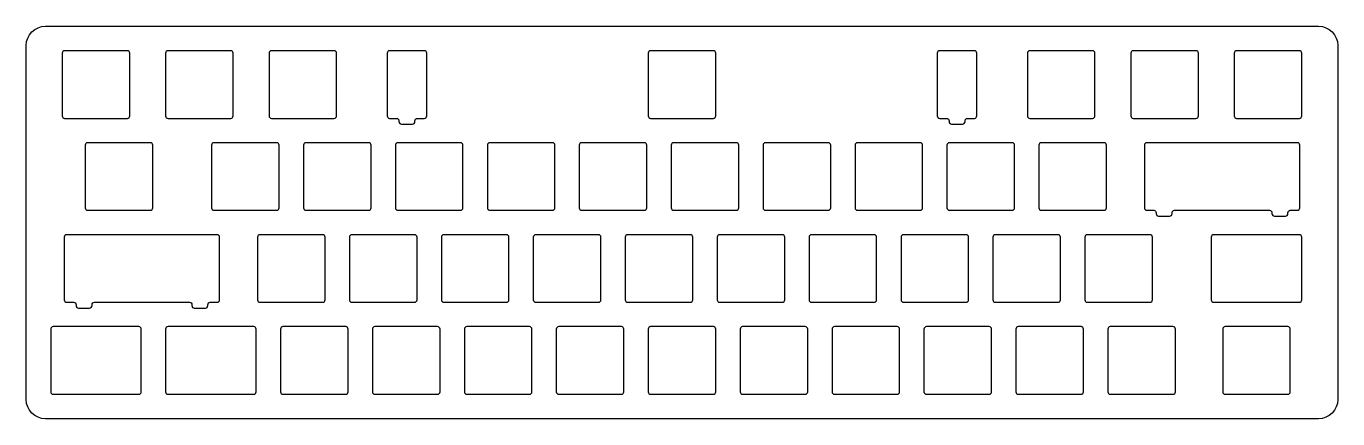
# Model space of a CAD drawing. Header units: millimetres. Extents: x -269 to 3, y -3 to 79.
import ezdxf

# ---------------------------------------------------------------- set-up
doc = ezdxf.new("R2010")
doc.units = ezdxf.units.MM
doc.layers.get('0').update_dxf_attribs({"linetype": 'CONTINUOUS'})

msp = doc.modelspace()

# ---------------------------------------------------------------- linework, layer by layer
for points in [[(2.55, 74.75), (2.55, 1.45, -0.414213562), (-1.45, -2.55), (-265.25, -2.55, -0.414213562), (-269.25, 1.45), (-269.25, 74.75, -0.414213562), (-265.25, 78.75), (-1.45, 78.75, -0.414213562)], [(-261.79375, 73.175), (-261.79375, 60.175, 0.414213562), (-261.29375, 59.675), (-248.29375, 59.675, 0.414213562), (-247.79375, 60.175), (-247.79375, 73.175, 0.414213562), (-248.29375, 73.675), (-261.29375, 73.675, 0.414213562)], [(-240.3625, 73.175), (-240.3625, 60.175, 0.414213562), (-239.8625, 59.675), (-226.8625, 59.675, 0.414213562), (-226.3625, 60.175), (-226.3625, 73.175, 0.414213562), (-226.8625, 73.675), (-239.8625, 73.675, 0.414213562)], [(-218.93125, 73.175), (-218.93125, 60.175, 0.414213562), (-218.43125, 59.675), (-205.43125, 59.675, 0.414213562), (-204.93125, 60.175), (-204.93125, 73.175, 0.414213562), (-205.43125, 73.675), (-218.43125, 73.675, 0.414213562)], [(-188.7, 59.175, -0.414213562), (-188.2, 59.675), (-186.75, 59.675, 0.414213562), (-186.25, 60.175), (-186.25, 73.175, 0.414213562), (-186.75, 73.675), (-193.95, 73.675, 0.414213562), (-194.45, 73.175), (-194.45, 60.175, 0.414213562), (-193.95, 59.675), (-192.5, 59.675, -0.414213562), (-192, 59.175), (-192, 58.975, 0.414213562), (-191.5, 58.475), (-189.2, 58.475, 0.414213562), (-188.7, 58.975)], [(-140.35, 73.175), (-140.35, 60.175, 0.414213562), (-139.85, 59.675), (-126.85, 59.675, 0.414213562), (-126.35, 60.175), (-126.35, 73.175, 0.414213562), (-126.85, 73.675), (-139.85, 73.675, 0.414213562)], [(-78.5, 59.675, -0.414213562), (-78, 59.175), (-78, 58.975, 0.414213562), (-77.5, 58.475), (-75.2, 58.475, 0.414213562), (-74.7, 58.975), (-74.7, 59.175, -0.414213562), (-74.2, 59.675), (-72.75, 59.675, 0.414213562), (-72.25, 60.175), (-72.25, 73.175, 0.414213562), (-72.75, 73.675), (-79.95, 73.675, 0.414213562), (-80.45, 73.175), (-80.45, 60.175, 0.414213562), (-79.95, 59.675)], [(-61.76875, 73.175), (-61.76875, 60.175, 0.414213562), (-61.26875, 59.675), (-48.26875, 59.675, 0.414213562), (-47.76875, 60.175), (-47.76875, 73.175, 0.414213562), (-48.26875, 73.675), (-61.26875, 73.675, 0.414213562)], [(-40.3375, 73.175), (-40.3375, 60.175, 0.414213562), (-39.8375, 59.675), (-26.8375, 59.675, 0.414213562), (-26.3375, 60.175), (-26.3375, 73.175, 0.414213562), (-26.8375, 73.675), (-39.8375, 73.675, 0.414213562)], [(-18.90625, 73.175), (-18.90625, 60.175, 0.414213562), (-18.40625, 59.675), (-5.40625, 59.675, 0.414213562), (-4.90625, 60.175), (-4.90625, 73.175, 0.414213562), (-5.40625, 73.675), (-18.40625, 73.675, 0.414213562)], [(-256.53125, 40.625), (-243.53125, 40.625, 0.414213562), (-243.03125, 41.125), (-243.03125, 54.125, 0.414213562), (-243.53125, 54.625), (-256.53125, 54.625, 0.414213562), (-257.03125, 54.125), (-257.03125, 41.125, 0.414213562)], [(-230.3375, 40.625), (-217.3375, 40.625, 0.414213562), (-216.8375, 41.125), (-216.8375, 54.125, 0.414213562), (-217.3375, 54.625), (-230.3375, 54.625, 0.414213562), (-230.8375, 54.125), (-230.8375, 41.125, 0.414213562)], [(-211.2875, 40.625), (-198.2875, 40.625, 0.414213562), (-197.7875, 41.125), (-197.7875, 54.125, 0.414213562), (-198.2875, 54.625), (-211.2875, 54.625, 0.414213562), (-211.7875, 54.125), (-211.7875, 41.125, 0.414213562)], [(-192.2375, 40.625), (-179.2375, 40.625, 0.414213562), (-178.7375, 41.125), (-178.7375, 54.125, 0.414213562), (-179.2375, 54.625), (-192.2375, 54.625, 0.414213562), (-192.7375, 54.125), (-192.7375, 41.125, 0.414213562)], [(-173.1875, 40.625), (-160.1875, 40.625, 0.414213562), (-159.6875, 41.125), (-159.6875, 54.125, 0.414213562), (-160.1875, 54.625), (-173.1875, 54.625, 0.414213562), (-173.6875, 54.125), (-173.6875, 41.125, 0.414213562)], [(-154.1375, 40.625), (-141.1375, 40.625, 0.414213562), (-140.6375, 41.125), (-140.6375, 54.125, 0.414213562), (-141.1375, 54.625), (-154.1375, 54.625, 0.414213562), (-154.6375, 54.125), (-154.6375, 41.125, 0.414213562)], [(-135.0875, 40.625), (-122.0875, 40.625, 0.414213562), (-121.5875, 41.125), (-121.5875, 54.125, 0.414213562), (-122.0875, 54.625), (-135.0875, 54.625, 0.414213562), (-135.5875, 54.125), (-135.5875, 41.125, 0.414213562)], [(-102.5375, 41.125), (-102.5375, 54.125, 0.414213562), (-103.0375, 54.625), (-116.0375, 54.625, 0.414213562), (-116.5375, 54.125), (-116.5375, 41.125, 0.414213562), (-116.0375, 40.625), (-103.0375, 40.625, 0.414213562)], [(-96.9875, 40.625), (-83.9875, 40.625, 0.414213562), (-83.4875, 41.125), (-83.4875, 54.125, 0.414213562), (-83.9875, 54.625), (-96.9875, 54.625, 0.414213562), (-97.4875, 54.125), (-97.4875, 41.125, 0.414213562)], [(-77.9375, 40.625), (-64.9375, 40.625, 0.414213562), (-64.4375, 41.125), (-64.4375, 54.125, 0.414213562), (-64.9375, 54.625), (-77.9375, 54.625, 0.414213562), (-78.4375, 54.125), (-78.4375, 41.125, 0.414213562)], [(-58.8875, 40.625), (-45.8875, 40.625, 0.414213562), (-45.3875, 41.125), (-45.3875, 54.125, 0.414213562), (-45.8875, 54.625), (-58.8875, 54.625, 0.414213562), (-59.3875, 54.125), (-59.3875, 41.125, 0.414213562)], [(-37.03125, 40.625), (-35.58125, 40.625, -0.414213562), (-35.08125, 40.125), (-35.08125, 39.925, 0.414213562), (-34.58125, 39.425), (-32.28125, 39.425, 0.414213562), (-31.78125, 39.925), (-31.78125, 40.125, -0.414213562), (-31.28125, 40.625), (-11.58125, 40.625, -0.414213562), (-11.08125, 40.125), (-11.08125, 39.925, 0.414213562), (-10.58125, 39.425), (-8.28125, 39.425, 0.414213562), (-7.78125, 39.925), (-7.78125, 40.125, -0.414213562), (-7.28125, 40.625), (-5.83125, 40.625, 0.414213562), (-5.33125, 41.125), (-5.33125, 54.125, 0.414213562), (-5.83125, 54.625), (-37.03125, 54.625, 0.414213562), (-37.53125, 54.125), (-37.53125, 41.125, 0.414213562)], [(-260.86875, 21.575), (-259.41875, 21.575, -0.414213562), (-258.91875, 21.075), (-258.91875, 20.875, 0.414213562), (-258.41875, 20.375), (-256.11875, 20.375, 0.414213562), (-255.61875, 20.875), (-255.61875, 21.075, -0.414213562), (-255.11875, 21.575), (-235.41875, 21.575, -0.414213562), (-234.91875, 21.075), (-234.91875, 20.875, 0.414213562), (-234.41875, 20.375), (-232.11875, 20.375, 0.414213562), (-231.61875, 20.875), (-231.61875, 21.075, -0.414213562), (-231.11875, 21.575), (-229.66875, 21.575, 0.414213562), (-229.16875, 22.075), (-229.16875, 35.075, 0.414213562), (-229.66875, 35.575), (-260.86875, 35.575, 0.414213562), (-261.36875, 35.075), (-261.36875, 22.075, 0.414213562)], [(-207.3125, 22.075), (-207.3125, 35.075, 0.414213562), (-207.8125, 35.575), (-220.8125, 35.575, 0.414213562), (-221.3125, 35.075), (-221.3125, 22.075, 0.414213562), (-220.8125, 21.575), (-207.8125, 21.575, 0.414213562)], [(-201.7625, 21.575), (-188.7625, 21.575, 0.414213562), (-188.2625, 22.075), (-188.2625, 35.075, 0.414213562), (-188.7625, 35.575), (-201.7625, 35.575, 0.414213562), (-202.2625, 35.075), (-202.2625, 22.075, 0.414213562)], [(-182.7125, 21.575), (-169.7125, 21.575, 0.414213562), (-169.2125, 22.075), (-169.2125, 35.075, 0.414213562), (-169.7125, 35.575), (-182.7125, 35.575, 0.414213562), (-183.2125, 35.075), (-183.2125, 22.075, 0.414213562)], [(-150.1625, 22.075), (-150.1625, 35.075, 0.414213562), (-150.6625, 35.575), (-163.6625, 35.575, 0.414213562), (-164.1625, 35.075), (-164.1625, 22.075, 0.414213562), (-163.6625, 21.575), (-150.6625, 21.575, 0.414213562)], [(-144.6125, 21.575), (-131.6125, 21.575, 0.414213562), (-131.1125, 22.075), (-131.1125, 35.075, 0.414213562), (-131.6125, 35.575), (-144.6125, 35.575, 0.414213562), (-145.1125, 35.075), (-145.1125, 22.075, 0.414213562)], [(-125.5625, 21.575), (-112.5625, 21.575, 0.414213562), (-112.0625, 22.075), (-112.0625, 35.075, 0.414213562), (-112.5625, 35.575), (-125.5625, 35.575, 0.414213562), (-126.0625, 35.075), (-126.0625, 22.075, 0.414213562)], [(-106.5125, 21.575), (-93.5125, 21.575, 0.414213562), (-93.0125, 22.075), (-93.0125, 35.075, 0.414213562), (-93.5125, 35.575), (-106.5125, 35.575, 0.414213562), (-107.0125, 35.075), (-107.0125, 22.075, 0.414213562)], [(-87.4625, 21.575), (-74.4625, 21.575, 0.414213562), (-73.9625, 22.075), (-73.9625, 35.075, 0.414213562), (-74.4625, 35.575), (-87.4625, 35.575, 0.414213562), (-87.9625, 35.075), (-87.9625, 22.075, 0.414213562)], [(-68.4125, 21.575), (-55.4125, 21.575, 0.414213562), (-54.9125, 22.075), (-54.9125, 35.075, 0.414213562), (-55.4125, 35.575), (-68.4125, 35.575, 0.414213562), (-68.9125, 35.075), (-68.9125, 22.075, 0.414213562)], [(-49.3625, 21.575), (-36.3625, 21.575, 0.414213562), (-35.8625, 22.075), (-35.8625, 35.075, 0.414213562), (-36.3625, 35.575), (-49.3625, 35.575, 0.414213562), (-49.8625, 35.075), (-49.8625, 22.075, 0.414213562)], [(-5.40625, 35.575), (-23.16875, 35.575, 0.414213562), (-23.66875, 35.075), (-23.66875, 22.075, 0.414213562), (-23.16875, 21.575), (-5.40625, 21.575, 0.414213562), (-4.90625, 22.075), (-4.90625, 35.075, 0.414213562)], [(-245.9125, 16.525), (-263.675, 16.525, 0.414213562), (-264.175, 16.025), (-264.175, 3.025, 0.414213562), (-263.675, 2.525), (-245.9125, 2.525, 0.414213562), (-245.4125, 3.025), (-245.4125, 16.025, 0.414213562)], [(-222.1, 16.525), (-239.8625, 16.525, 0.414213562), (-240.3625, 16.025), (-240.3625, 3.025, 0.414213562), (-239.8625, 2.525), (-222.1, 2.525, 0.414213562), (-221.6, 3.025), (-221.6, 16.025, 0.414213562)], [(-216.05, 2.525), (-203.05, 2.525, 0.414213562), (-202.55, 3.025), (-202.55, 16.025, 0.414213562), (-203.05, 16.525), (-216.05, 16.525, 0.414213562), (-216.55, 16.025), (-216.55, 3.025, 0.414213562)], [(-183.5, 3.025), (-183.5, 16.025, 0.414213562), (-184, 16.525), (-197, 16.525, 0.414213562), (-197.5, 16.025), (-197.5, 3.025, 0.414213562), (-197, 2.525), (-184, 2.525, 0.414213562)], [(-177.95, 2.525), (-164.95, 2.525, 0.414213562), (-164.45, 3.025), (-164.45, 16.025, 0.414213562), (-164.95, 16.525), (-177.95, 16.525, 0.414213562), (-178.45, 16.025), (-178.45, 3.025, 0.414213562)], [(-158.9, 2.525), (-145.9, 2.525, 0.414213562), (-145.4, 3.025), (-145.4, 16.025, 0.414213562), (-145.9, 16.525), (-158.9, 16.525, 0.414213562), (-159.4, 16.025), (-159.4, 3.025, 0.414213562)], [(-139.85, 2.525), (-126.85, 2.525, 0.414213562), (-126.35, 3.025), (-126.35, 16.025, 0.414213562), (-126.85, 16.525), (-139.85, 16.525, 0.414213562), (-140.35, 16.025), (-140.35, 3.025, 0.414213562)], [(-120.8, 2.525), (-107.8, 2.525, 0.414213562), (-107.3, 3.025), (-107.3, 16.025, 0.414213562), (-107.8, 16.525), (-120.8, 16.525, 0.414213562), (-121.3, 16.025), (-121.3, 3.025, 0.414213562)], [(-101.75, 2.525), (-88.75, 2.525, 0.414213562), (-88.25, 3.025), (-88.25, 16.025, 0.414213562), (-88.75, 16.525), (-101.75, 16.525, 0.414213562), (-102.25, 16.025), (-102.25, 3.025, 0.414213562)], [(-82.7, 2.525), (-69.7, 2.525, 0.414213562), (-69.2, 3.025), (-69.2, 16.025, 0.414213562), (-69.7, 16.525), (-82.7, 16.525, 0.414213562), (-83.2, 16.025), (-83.2, 3.025, 0.414213562)], [(-63.65, 2.525), (-50.65, 2.525, 0.414213562), (-50.15, 3.025), (-50.15, 16.025, 0.414213562), (-50.65, 16.525), (-63.65, 16.525, 0.414213562), (-64.15, 16.025), (-64.15, 3.025, 0.414213562)], [(-44.6, 2.525), (-31.6, 2.525, 0.414213562), (-31.1, 3.025), (-31.1, 16.025, 0.414213562), (-31.6, 16.525), (-44.6, 16.525, 0.414213562), (-45.1, 16.025), (-45.1, 3.025, 0.414213562)], [(-21.2875, 16.025), (-21.2875, 3.025, 0.414213562), (-20.7875, 2.525), (-7.7875, 2.525, 0.414213562), (-7.2875, 3.025), (-7.2875, 16.025, 0.414213562), (-7.7875, 16.525), (-20.7875, 16.525, 0.414213562)]]:
    msp.add_lwpolyline(points, format="xyb", close=True)

doc.saveas('drawing.dxf')
